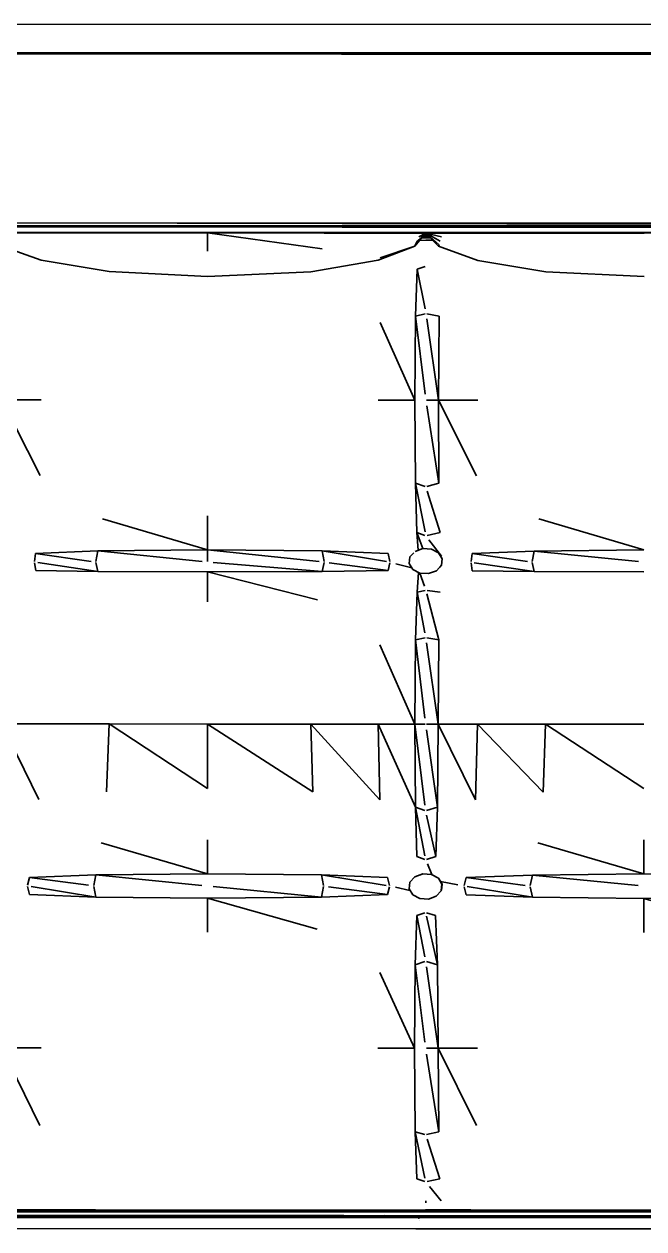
# Model space of a CAD drawing. Header units: millimetres. Extents: x 233224 to 234067, y -13631 to -11613.
# Drawn here: x 233616 to 233654.9, y -13145.6 to -13070.1 of the extents above; entities that cross this region are included whole.
import ezdxf

# ---------------------------------------------------------------- set-up
doc = ezdxf.new("R2010")
doc.units = ezdxf.units.MM
doc.header["$MEASUREMENT"] = 0
doc.layers.add('A_FLOR_PATT', color=7, linetype='Continuous')
doc.layers.add('A_FLOR_PATT_Pen_No__7', color=7, linetype='Continuous', lineweight=35)

# ---------------------------------------------------------------- blocks, each defined once
blk = doc.blocks.new('loca_2')
at = {"layer": 'A_FLOR_PATT_Pen_No__7', "linetype": 'Continuous'}
for p, q in [((328.68, -562.24), (328.68, 560.02)), ((-418.76, 529.96), (-419.22, -529.96)), ((-418.76, -529.91), (-418.76, 529.96)), ((-417.75, -529.77), (-418.54, 529.96)), ((-415.74, -529.53), (-415.74, 529.57)), ((-415.32, -529.43), (-415.74, 529.57)), ((197.94, -529.63), (197.94, 529.82)), ((197.94, 529.82), (198.26, -532.19)), ((198.26, 529.96), (198.26, -532.19)), ((201.1, 530.01), (201.67, -532.19)), ((201.67, 529.96), (201.67, -532.19)), ((202.1, 529.87), (202.38, -532)), ((202.35, 529.77), (204.14, -532.23)), ((202.35, 529.77), (202.38, -532)), ((204.14, 530.01), (204.14, -532.23)), ((309.42, 530.88), (310, -533.06)), ((310, 530.83), (310, -533.06)), ((310.75, 530.64), (310.75, -531.77)), ((-415.03, -529.43), (-415.03, 512.81)), ((-426.18, -277.37), (-426.18, -9.86)), ((-419.15, -9.42), (-419.15, -276.36)), ((-414.53, -136.27), (-414.49, -63.11)), ((-219.13, -136.27), (-238.46, -67.46)), ((-218.42, -64.66), (-219.13, -136.27)), ((-203.75, -136.27), (-204.46, -64.66)), ((-414.45, -206.39), (-414.53, -136.27)), ((-219.13, -136.27), (-240.43, -136.27)), ((-219.13, -136.27), (-218.42, -206.15)), ((-211.07, -139.74), (-204.46, -206.15)), ((-204.46, -206.15), (-203.75, -136.27)), ((-203.75, -136.27), (-184.38, -202.81)), ((-182.45, -136.27), (-203.75, -136.27)), ((-109.91, -197.93), (-150.28, -136.27)), ((-109.91, -136.27), (-109.91, -197.93)), ((-14.52, -136.27), (-14.31, -205.03)), ((-8.01, -139.68), (-1.43, -205.08)), ((-1.43, -205.08), (-0.65, -136.27)), ((-0.65, -136.27), (18.68, -202.14)), ((173.56, -197.93), (170.65, -136.27)), ((197.83, -136.27), (197.83, -206.39)), ((-152.47, -199.48), (-109.91, -197.93)), ((-152.47, -199.48), (-109.91, -240.55)), ((-109.91, -197.93), (-109.91, -240.55)), ((180.66, -240.55), (173.56, -197.93)), ((-414.38, -244.66), (-414.45, -206.39)), ((-216.8, -247.76), (-218.42, -206.15)), ((-218.42, -206.15), (-211.77, -207.58)), ((-211.77, -246.98), (-218.42, -206.15)), ((-211.07, -207.58), (-204.46, -206.15)), ((-211, -210.78), (-206.08, -247.76)), ((-204.46, -206.15), (-206.08, -247.76)), ((-13.81, -243.99), (-14.31, -205.03)), ((-14.31, -205.03), (-8.68, -206.32)), ((-8.79, -242.7), (-14.31, -205.03)), ((-8.04, -206.32), (-1.43, -205.08)), ((-7.97, -209.33), (-3.08, -244.04)), ((-1.43, -205.08), (-3.08, -244.04)), ((197.83, -206.39), (197.83, -244.66)), ((-312.97, -265.2), (-361.56, -241.18)), ((-312.97, -265.2), (-312.97, -240.55)), ((-109.91, -240.55), (-157.28, -241.86)), ((-109.91, -240.55), (-109.91, -265.2)), ((93.16, -265.2), (45.79, -241.18)), ((93.16, -240.55), (93.16, -265.2)), ((180.66, -240.55), (189.51, -265.2)), ((-414.31, -262.97), (-414.38, -244.66)), ((-211.84, -249.01), (-216.8, -247.76)), ((-211, -249.01), (-206.08, -247.76)), ((-157.28, -241.86), (-109.91, -265.2)), ((-8.92, -244.61), (-13.81, -243.99)), ((-8.08, -244.61), (-3.08, -244.04)), ((197.83, -244.66), (197.83, -262.97)), ((-210.65, -252.95), (-208.47, -263.82)), ((-414.38, -273.03), (-414.31, -262.97)), ((-399.71, -270.62), (-408.65, -263.22)), ((-396.63, -272.01), (-394.84, -264.04)), ((-369.97, -272.13), (-394.84, -264.04)), ((-217.77, -266.41), (-214.33, -263.31)), ((-214.33, -263.31), (-210.2, -262.83)), ((-214.33, -263.31), (-214.3, -263.27)), ((-214.13, -263.25), (-210.2, -262.83)), ((-214.05, -263.23), (-210.17, -262.78)), ((-210.2, -262.83), (-210.17, -262.78)), ((-210.2, -262.83), (-206.47, -265.1)), ((-210.17, -262.78), (-206.47, -265.1)), ((-210.17, -262.78), (-208.17, -264)), ((-26.14, -272.09), (-27.18, -264.04)), ((-13.84, -266.41), (-10.4, -263.31)), ((-11.51, -264.31), (-10.36, -263.27)), ((-10.4, -263.31), (-6.27, -262.83)), ((-10.4, -263.31), (-10.36, -263.27)), ((-10.36, -263.27), (-6.24, -262.78)), ((-10.36, -263.27), (-6.27, -262.83)), ((-6.27, -262.83), (-6.24, -262.78)), ((-6.27, -262.83), (-2.54, -265.1)), ((-6.24, -262.78), (-2.54, -265.1)), ((-6.24, -262.78), (-4.88, -263.61)), ((5.54, -271.07), (-4.7, -263.31)), ((-3.99, -264.15), (-2.51, -265.06)), ((8.37, -272.19), (10.08, -264.09)), ((35.99, -272.19), (10.08, -264.09)), ((192.7, -264.04), (197.81, -272.95)), ((195.43, -263.22), (197.83, -273.03)), ((197.83, -262.97), (197.83, -273.03)), ((-365.44, -264.81), (-367.07, -272.45)), ((-316.66, -272.5), (-365.44, -264.81)), ((-312.97, -265.2), (-365.44, -264.81)), ((-312.97, -272.58), (-312.97, -265.2)), ((-262.01, -272.58), (-312.97, -265.2)), ((-260.8, -265.68), (-312.97, -265.2)), ((-258.77, -272.56), (-260.8, -265.68)), ((-260.8, -265.68), (-229.93, -266.8)), ((-230.28, -272.56), (-260.8, -265.68)), ((-228.18, -272.46), (-229.93, -266.8)), ((-219.56, -271.33), (-217.77, -266.41)), ((-219.24, -276.75), (-219.56, -271.33)), ((-206.47, -265.1), (-204.11, -269.5)), ((-206.47, -265.1), (-206.47, -265.1)), ((-205.03, -267.73), (-204.11, -269.5)), ((-197.51, -272.01), (-204.23, -269.26)), ((-204.11, -269.5), (-203.82, -274.91)), ((-204.11, -269.5), (-203.78, -274.91)), ((-194.7, -272.46), (-192.92, -266.8)), ((-192.92, -266.8), (-162.05, -265.68)), ((-167.06, -272.46), (-192.92, -266.8)), ((-162.05, -265.68), (-164.08, -272.56)), ((-109.91, -265.2), (-162.05, -265.68)), ((-162.05, -265.68), (-113.55, -272.56)), ((-57.12, -264.81), (-109.91, -265.2)), ((-59.04, -272.54), (-109.91, -265.2)), ((-109.91, -265.2), (-109.91, -272.58)), ((-55.75, -272.45), (-57.12, -264.81)), ((-28.21, -272.41), (-57.12, -264.81)), ((-15.63, -271.33), (-13.84, -266.41)), ((-15.31, -276.75), (-15.63, -271.33)), ((-2.54, -265.1), (-2.51, -265.06)), ((-2.54, -265.1), (-0.22, -269.5)), ((-2.51, -265.06), (-0.22, -269.5)), ((-2.51, -265.06), (-0.18, -269.5)), ((-0.22, -269.5), (0.11, -274.91)), ((-0.22, -269.5), (-0.18, -269.5)), ((-0.18, -269.5), (0.11, -274.91)), ((-0.18, -269.5), (0.14, -274.91)), ((40.98, -264.86), (38.99, -272.5)), ((89.52, -272.5), (40.98, -264.86)), ((93.16, -265.2), (40.98, -264.86)), ((145.66, -264.81), (93.16, -265.2)), ((144.03, -272.54), (93.16, -265.2)), ((93.16, -265.2), (93.16, -272.58)), ((147.29, -272.45), (145.66, -264.81)), ((190.45, -264.81), (189.51, -265.2)), ((197.22, -272.45), (189.51, -265.2)), ((189.51, -265.2), (197.22, -272.5)), ((197.22, -272.35), (190.45, -264.81)), ((193.28, -268.76), (193.28, -273.17)), ((194.89, -270.29), (194.86, -274.91)), ((195.57, -270.93), (194.86, -274.91)), ((195.81, -271.16), (195.79, -274.8)), ((196.42, -271.74), (195.82, -274.78)), ((-426.18, -277.37), (-426.18, -278.01)), ((-426.18, -278.01), (-426.18, -279.21)), ((-426.18, -530.93), (-426.18, -279.21)), ((-420.98, -276.84), (-420.97, -276.84)), ((-419.51, -277.14), (-419.43, -276.96)), ((-419.51, -277.42), (-419.51, -277.14)), ((-419.51, -277.14), (-419.44, -277.31)), ((-419.43, -277.6), (-419.51, -277.42)), ((-419.51, -277.42), (-419.44, -277.52)), ((-419.15, -278.25), (-419.16, -278.24)), ((-419.15, -278.49), (-419.16, -278.49)), ((-419.15, -276.36), (-419.15, -278.25)), ((-419.15, -278.25), (-419.15, -278.49)), ((-419.15, -278.49), (-419.15, -368.96)), ((-414.49, -295.5), (-414.45, -277.23)), ((-414.45, -277.23), (-414.38, -273.03)), ((-408.67, -272.98), (-409.9, -272.98)), ((-396.64, -273.6), (-394.91, -278.54)), ((-365.47, -279.5), (-394.91, -278.54)), ((-394.49, -273.47), (-365.47, -279.5)), ((-367.07, -273.49), (-365.47, -279.5)), ((-309.26, -273.53), (-260.8, -279.55)), ((-260.8, -279.55), (-258.77, -273.53)), ((-229.93, -278.63), (-260.8, -279.55)), ((-255.74, -273.63), (-229.93, -278.63)), ((-228.18, -273.63), (-229.93, -278.63)), ((-216.91, -281.19), (-219.24, -276.75)), ((-203.82, -274.91), (-205.62, -279.84)), ((-203.78, -274.91), (-205.62, -279.84)), ((-203.78, -274.91), (-204.31, -276.34)), ((-203.82, -274.91), (-203.78, -274.91)), ((-194.69, -273.63), (-192.92, -278.63)), ((-162.05, -279.55), (-192.92, -278.63)), ((-192.56, -273.53), (-162.05, -279.55)), ((-164.08, -273.53), (-162.05, -279.55)), ((-109.91, -279.94), (-160.78, -273.51)), ((-109.91, -273.51), (-109.91, -279.94)), ((-106.15, -273.53), (-57.09, -279.5)), ((-57.09, -279.5), (-55.75, -273.49)), ((-27.14, -278.54), (-57.09, -279.5)), ((-52.79, -273.58), (-27.14, -278.54)), ((-26.14, -273.53), (-27.14, -278.54)), ((-14.82, -277.68), (-27.14, -278.54)), ((-23.38, -273.93), (-15.27, -276.83)), ((-12.98, -281.19), (-15.31, -276.75)), ((0.11, -274.91), (-1.67, -279.81)), ((10.15, -278.59), (-0.97, -277.89)), ((-0.26, -276.01), (-0.8, -277.45)), ((0.14, -274.91), (-0.26, -276.01)), ((0.1, -275.02), (10.15, -278.59)), ((0.11, -274.91), (0.14, -274.91)), ((8.37, -273.63), (10.15, -278.59)), ((41.02, -279.55), (10.15, -278.59)), ((10.51, -273.53), (41.02, -279.55)), ((38.99, -273.53), (41.02, -279.55)), ((96.91, -273.53), (145.66, -279.5)), ((145.66, -279.5), (147.29, -273.49)), ((175.1, -278.54), (145.66, -279.5)), ((150.24, -273.59), (175.1, -278.54)), ((176.82, -273.6), (175.1, -278.54)), ((189.69, -279.94), (196.89, -273.87)), ((190.59, -279.5), (197.22, -273.57)), ((192.78, -278.54), (190.59, -279.5)), ((197.22, -273.65), (192.78, -278.54)), ((193.26, -276.93), (193.28, -273.17)), ((194.86, -274.91), (194.84, -275.59)), ((194.86, -274.91), (195.65, -274.91)), ((195.43, -277.57), (197.83, -273)), ((197.16, -273.63), (197.17, -272.44)), ((197.16, -273.63), (197.22, -273.57)), ((197.22, -274.14), (197.22, -271.91)), ((197.83, -277.23), (197.83, -273.03)), ((197.83, -277.23), (197.83, -295.5)), ((-365.47, -279.5), (-312.97, -279.94)), ((-312.97, -279.94), (-260.8, -279.55)), ((-312.97, -302.94), (-312.97, -279.94)), ((-312.97, -279.94), (-265.61, -301.83)), ((-213.18, -283.46), (-216.91, -281.19)), ((-212.2, -292.01), (-214.11, -282.9)), ((-209.05, -282.98), (-213.18, -283.46)), ((-205.62, -279.84), (-209.05, -282.98)), ((-208.98, -282.93), (-209.05, -282.98)), ((-208.94, -282.89), (-208.98, -282.93)), ((-162.05, -279.55), (-109.91, -279.94)), ((-162.05, -279.55), (-109.91, -302.94)), ((-109.91, -279.94), (-57.09, -279.5)), ((-109.91, -279.94), (-60.28, -301.78)), ((-109.91, -279.94), (-109.91, -302.94)), ((-9.25, -283.46), (-12.98, -281.19)), ((-9.38, -291.79), (-12.08, -281.74)), ((-5.13, -282.98), (-9.25, -283.46)), ((-2.59, -280.66), (-5.13, -282.98)), ((41.02, -279.55), (93.16, -279.94)), ((93.16, -279.94), (145.66, -279.5)), ((93.16, -279.94), (141.78, -301.78)), ((93.16, -279.94), (93.16, -302.94)), ((189.69, -279.94), (180.76, -302.94)), ((189.69, -279.94), (182.27, -301.78)), ((189.69, -279.94), (190.59, -279.5)), ((-418.11, -529.81), (-417.92, -298.94)), ((-414.49, -336.76), (-414.49, -295.5)), ((-218.42, -338.31), (-216.8, -296.9)), ((-211.84, -295.83), (-216.8, -296.9)), ((-211.84, -333.9), (-216.8, -296.9)), ((-211.07, -297.85), (-204.46, -338.31)), ((-211, -295.83), (-206.08, -296.9)), ((-206.08, -296.9), (-204.46, -338.31)), ((-157.28, -301.83), (-109.91, -345.17)), ((-109.91, -302.94), (-157.28, -301.83)), ((-14.27, -338.07), (-13.74, -296.61)), ((-8.81, -295.58), (-13.74, -296.61)), ((-8.78, -333.61), (-13.74, -296.61)), ((-8.04, -297.6), (-1.4, -338.07)), ((-7.97, -295.58), (-2.98, -296.65)), ((-2.98, -296.65), (-1.4, -338.07)), ((197.83, -295.5), (197.83, -336.76)), ((-109.91, -302.94), (-109.91, -345.17)), ((173.59, -345.17), (180.76, -302.94)), ((-414.53, -409.93), (-414.49, -336.76)), ((-218.42, -338.31), (-219.13, -409.93)), ((-211.77, -337.12), (-218.42, -338.31)), ((-211.77, -406.36), (-218.42, -338.31)), ((-204.46, -338.31), (-211.07, -337.12)), ((-203.75, -409.93), (-204.46, -338.31)), ((-14.27, -338.07), (-14.56, -409.93)), ((-8.65, -336.83), (-14.27, -338.07)), ((-8.65, -406.36), (-14.27, -338.07)), ((-1.4, -338.07), (-8.01, -336.83)), ((-0.65, -409.93), (-1.4, -338.07)), ((187.97, -338.07), (197.83, -409.93)), ((197.83, -336.76), (197.83, -409.93)), ((-219.13, -409.93), (-238.46, -341.12)), ((-152.47, -343.92), (-109.91, -409.93)), ((-109.91, -345.17), (-152.47, -343.92)), ((-109.91, -345.17), (-109.91, -409.93)), ((-14.56, -409.93), (-32.13, -340.97)), ((-0.65, -409.93), (-8.03, -339.87)), ((170.65, -409.93), (173.59, -345.17)), ((-414.45, -480.04), (-414.53, -409.93)), ((-219.13, -409.93), (-240.43, -409.93)), ((-219.13, -409.93), (-218.42, -479.8)), ((-211.08, -413.38), (-204.46, -479.8)), ((-204.46, -479.8), (-203.75, -409.93)), ((-203.75, -409.93), (-184.38, -476.47)), ((-182.45, -409.93), (-203.75, -409.93)), ((-109.91, -471.59), (-150.28, -409.93)), ((-109.91, -409.93), (-150.28, -409.93)), ((-109.91, -409.93), (-109.91, -471.59)), ((-14.56, -409.93), (-33.28, -409.93)), ((-14.56, -409.93), (-14.31, -478.69)), ((-0.65, -409.93), (-8.03, -409.93)), ((-8.01, -413.32), (-1.43, -478.74)), ((-1.43, -478.74), (-0.65, -409.93)), ((-0.65, -409.93), (18.68, -475.84)), ((20.62, -409.93), (-0.65, -409.93)), ((173.56, -471.59), (170.65, -409.93)), ((197.83, -409.93), (186.36, -409.93)), ((197.83, -409.93), (197.83, -480.04)), ((-152.47, -473.14), (-109.91, -471.59)), ((-109.91, -471.59), (-109.91, -514.21)), ((180.66, -514.21), (173.56, -471.59)), ((-414.38, -518.36), (-414.45, -480.04)), ((-216.8, -521.41), (-218.42, -479.8)), ((-218.42, -479.8), (-211.77, -481.23)), ((-211.79, -520.52), (-218.42, -479.8)), ((-211.08, -481.23), (-204.46, -479.8)), ((-204.46, -479.8), (-206.08, -521.41)), ((-13.81, -517.64), (-14.31, -478.69)), ((-14.31, -478.69), (-8.68, -479.97)), ((-8.79, -516.39), (-14.31, -478.69)), ((-8.05, -479.98), (-1.43, -478.74)), ((-7.98, -482.97), (-3.08, -517.69)), ((-1.43, -478.74), (-3.08, -517.69)), ((197.83, -480.04), (197.83, -518.36)), ((-211, -484.42), (-206.08, -521.41)), ((-414.31, -536.63), (-414.38, -518.36)), ((-312.97, -538.85), (-361.56, -514.84)), ((-312.97, -538.85), (-312.97, -514.21)), ((-109.91, -538.85), (-157.28, -515.56)), ((-109.91, -514.21), (-109.91, -538.85)), ((-8.92, -518.31), (-13.81, -517.64)), ((-8.07, -518.31), (-3.08, -517.69)), ((93.16, -538.85), (45.79, -514.84)), ((93.16, -514.21), (93.16, -538.85)), ((180.66, -514.21), (189.51, -538.85)), ((197.83, -518.36), (197.83, -536.63)), ((-211.87, -522.65), (-216.8, -521.41)), ((-210.97, -522.65), (-206.08, -521.41))]:
    blk.add_line(p, q, dxfattribs=at)

msp = doc.modelspace()

# ---------------------------------------------------------------- block references
at = {"layer": 'A_FLOR_PATT', "linetype": 'Continuous', "xscale": -0.1, "yscale": 0.1, "zscale": 100, "rotation": 269.9802354796223}
msp.add_blockref('loca_2', (233668.516, -13102.987), dxfattribs=at)

doc.saveas('drawing.dxf')
